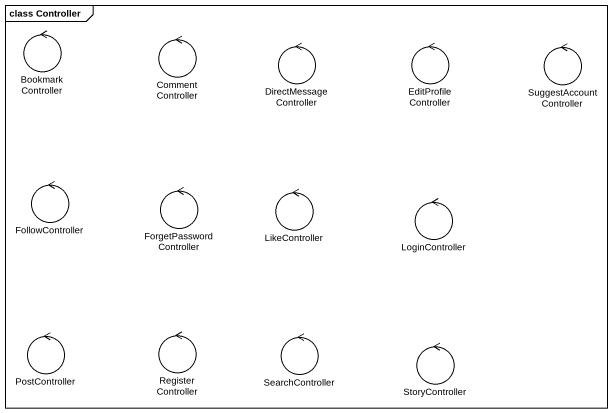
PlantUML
@startuml
mainframe class Controller
control BookmarkController
control CommentController
control DirectMessageController
control EditProfileController
control SuggestAccountController
control FollowController
control ForgetPasswordController
control LikeController
control LoginController
control PostController
control RegisterController
control SearchController
control StoryController
@enduml
